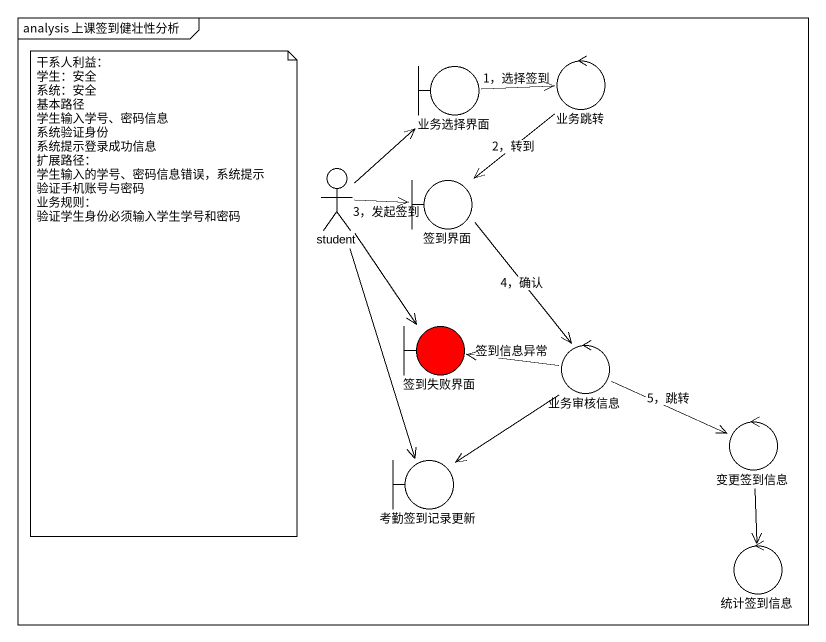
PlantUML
@startuml
mainframe analysis 上课签到健壮性分析
boundary 业务选择界面
control 业务跳转
actor student
boundary 签到界面
boundary 签到失败界面 #FF0000
control 业务审核信息
control 变更签到信息
boundary 考勤签到记录更新
control 统计签到信息
业务选择界面 -right-> 业务跳转 : 1，选择签到
业务跳转 --> 签到界面 : 2，转到
student -up-> 业务选择界面
student -right-> 签到界面 : 3，发起签到
student --> 签到失败界面
student --> 考勤签到记录更新
签到界面 --> 业务审核信息 : 4，确认
业务审核信息 -left-> 签到失败界面 : 签到信息异常
业务审核信息 -right-> 变更签到信息 : 5，跳转
业务审核信息 --> 考勤签到记录更新
变更签到信息 --> 统计签到信息
note as N1
  干系人利益：
  学生：安全
  系统：安全
  基本路径
  学生输入学号、密码信息
  系统验证身份
  系统提示登录成功信息
  扩展路径：
  学生输入的学号、密码信息错误，系统提示
  验证手机账号与密码
  业务规则：
  验证学生身份必须输入学生学号和密码
end note
@enduml
